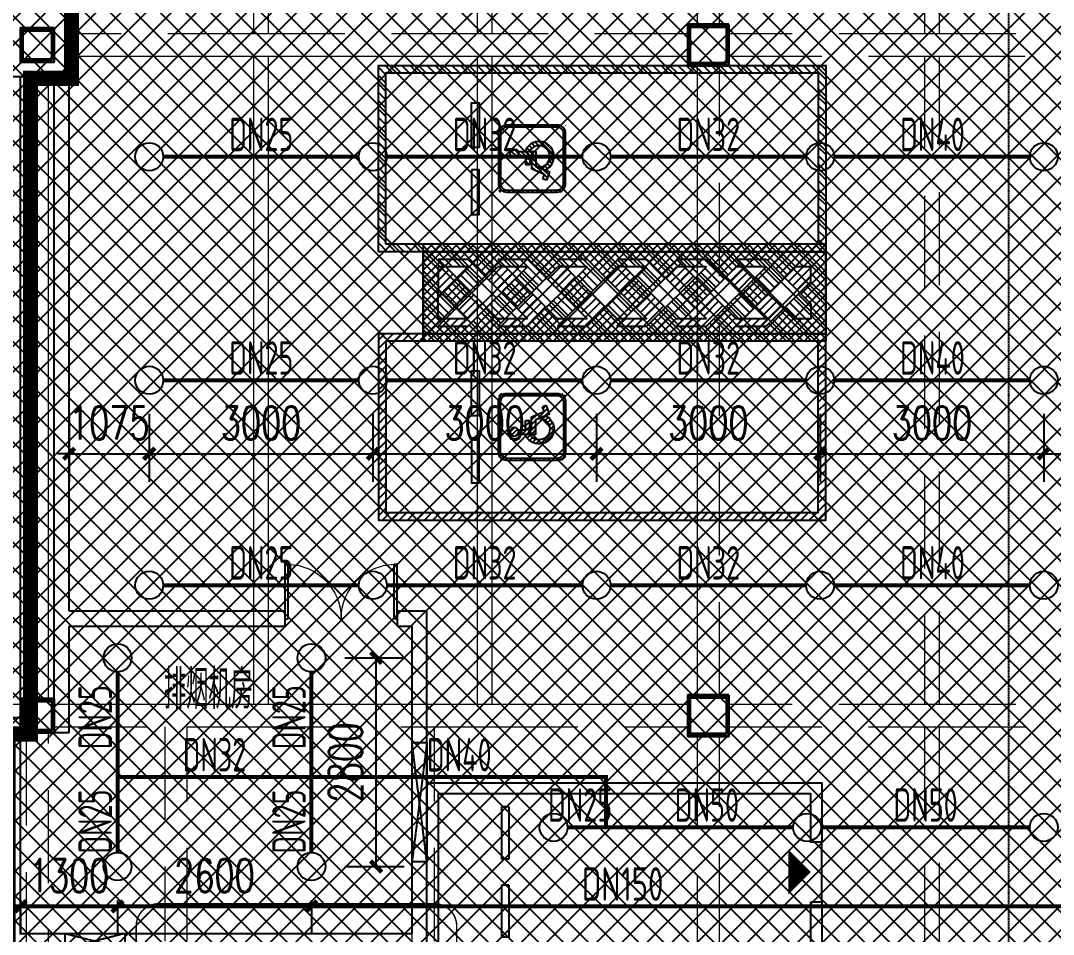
# Model space of a CAD drawing. Extents: x 6824721 to 16538177, y 2478193 to 6665639.
# Drawn here: x 8766639 to 8780493, y 2825766 to 2838028 of the extents above; entities that cross this region are included whole.
import ezdxf

# ---------------------------------------------------------------- set-up
doc = ezdxf.new("R2010")
doc.units = 0
doc.header["$LTSCALE"] = 10
for name, pattern in [('__DASH', [0.35, 0.25, -0.1]), ('DASH', [0.35, 0.25, -0.1]), ('短虚线', [187.5, 125, -62.5])]:
    doc.linetypes.add(name, pattern=pattern)
for name, color, linetype in [('0-wo', 8, 'Continuous'), ('00-停车位', 67, 'Continuous'), ('3', 7, 'Continuous'), ('car', 252, 'Continuous'), ('W-EQUIP_喷头', 7, 'Continuous'), ('W-PIPE-喷淋中', 6, 'Continuous'), ('W-TEXT_喷淋', 7, 'Continuous'), ('W-TWT_DIM', 3, 'Continuous'), ('WALL', 9, 'Continuous'), ('画水辅助', 6, 'Continuous')]:
    doc.layers.add(name, color=color, linetype=linetype)
doc.layers.add('钢梁', color=141, linetype='Continuous', lineweight=18)
doc.styles.add('8B2_02', font='tssdeng.shx', dxfattribs={"width": 0.7, "bigfont": 'TSSDCHN.shx'})
doc.styles.add('_TCH_DIM_T3', font='SIMPLEX', dxfattribs={"width": 0.705882, "bigfont": 'GBCBIG'})
doc.styles.add('_TWT_PIPEDN', font='TSSDENG', dxfattribs={"width": 0.8, "height": 3.5, "bigfont": 'TSSDCHN'})
doc.dimstyles.new('_TWT_ARCH&&150', dxfattribs={"dimtxt": 446.25, "dimasz": 150, "dimexe": 375, "dimexo": 450, "dimgap": 189.375, "dimtad": 1, "dimdec": 0, "dimzin": 0, "dimdsep": 46, "dimtxsty": '_TCH_DIM_T3', "dimblk": 'ARCHTICK', "dimcen": 0.09, "dimclrt": 7, "dimazin": 2, "dimtfac": 1, "dimtdec": 0, "dimtix": 1, "dimtmove": 2, "dimatfit": 3, "dimfxl": 0, "dimtolj": 1, "dimtzin": 0, "dimarcsym": 0})
pattern_1 = [(45, (-1868267.6, 386048.79), (-56.1266008, 56.1266008), [])]
pattern_2 = [(45, (-1051447.4, 216448.07), (-31.571213, 31.571213), [])]

# ---------------------------------------------------------------- blocks, each defined once
blk = doc.blocks.new('车位2400x5300')
at = {"layer": '00-停车位', "color": 251}
for p, q in [((-875, -1000), (-175, -1000)), ((-875, -1100), (-875, -1000)), ((-875, -1100), (-175, -1100)), ((-175, -1100), (-175, -1000)), ((175, -1000), (875, -1000)), ((175, -1100), (175, -1000)), ((175, -1100), (875, -1100)), ((875, -1100), (875, -1000)), ((400, -5300), (-400, -5300))]:
    blk.add_line(p, q, dxfattribs=at)
blk.add_lwpolyline([(400, -5150), (400, -5300), (1200, -5300), (1200, 0), (-1200, 0), (-1200, -5300), (-400, -5300), (-400, -5150), (-1050, -5150), (-1050, -150), (1050, -150), (1050, -5150), (400, -5150)], dxfattribs=at)
blk.add_lwpolyline([(0, -5150, 0, 600, 0), (0, -4850, 600, 600, 0)], format="xyseb", dxfattribs=at)
blk = doc.blocks.new('A$C45867796')
at = {"layer": '3'}
h = blk.add_hatch(dxfattribs=at)
h.set_pattern_fill('ANSI31', color=252, scale=50)
h.set_pattern_definition(pattern_1)
h.paths.add_polyline_path([(-2500, -6000), (0, -6000), (0, 0), (-2500, 0)])
h.paths.add_polyline_path([(-2400, -5900), (-100, -5900), (-100, -100), (-2400, -100)], flags=16)
h.paths.add_polyline_path([(-1400, -1250), (-1400, -1350), (-2000, -1350), (-2000, -1250)], flags=0)
h.paths.add_polyline_path([(-1100, -1250), (-500, -1250), (-500, -1350), (-1100, -1350)], flags=0)
h = blk.add_hatch(dxfattribs=at)
h.set_pattern_fill('ANSI31', color=252, scale=50)
h.set_pattern_definition(pattern_1)
h.paths.add_polyline_path([(-2500, -600), (-3700, -600), (-3700, -6000), (-2500, -6000)])
h.paths.add_polyline_path([(-2700, -1200), (-3100, -800), (-2700, -800)], flags=16)
h.paths.add_polyline_path([(-2700, -1600), (-2700, -2000), (-3500, -1200), (-3500, -800)], flags=16)
h.paths.add_polyline_path([(-2700, -2400), (-2700, -2800), (-3500, -2000), (-3500, -1600)], flags=16)
h.paths.add_polyline_path([(-3500, -2400), (-2700, -3200), (-2700, -3600), (-3500, -2800)], flags=16)
h.paths.add_polyline_path([(-3500, -3200), (-2700, -4000), (-2700, -4400), (-3500, -3600)], flags=16)
h.paths.add_polyline_path([(-3500, -4000), (-2700, -4800), (-2700, -5200), (-3500, -4400)], flags=16)
h.paths.add_polyline_path([(-3500, -4800), (-2700, -5600), (-2700, -5800), (-2900, -5800), (-3500, -5200)], flags=16)
h = blk.add_hatch(dxfattribs=at)
h.set_pattern_fill('ANSI31', color=252, scale=28.125)
h.set_pattern_definition(pattern_2)
h.paths.add_polyline_path([(-799, -2510), (-1699, -2510), (-1700, -1610), (-800, -1610)])
h.paths.add_polyline_path([(-827, -2482), (-1671, -2482), (-1672, -1638), (-828, -1638)], flags=16)
h = blk.add_hatch(dxfattribs=at)
h.set_pattern_fill('ANSI31', color=252, scale=28.125)
h.set_pattern_definition(pattern_2)
h.paths.add_polyline_path([(-1124, -1823, 1), (-1240, -1823, 1)])
h = blk.add_hatch(dxfattribs=at)
h.set_pattern_fill('ANSI31', color=252, scale=28.125)
h.set_pattern_definition(pattern_2)
h.paths.add_polyline_path([(-1210, -1974), (-1333, -1974), (-1333, -2030), (-1210, -2030), (-1210, -2055), (-1384, -2055), (-1457, -2224), (-1520, -2201), (-1539, -2254), (-1426, -2296), (-1347, -2111), (-1153, -2111), (-1153, -1873, -0.259), (-1210, -1874)])
h = blk.add_hatch(dxfattribs=at)
h.set_pattern_fill('ANSI31', color=252, scale=28.125)
h.set_pattern_definition(pattern_2)
h.paths.add_polyline_path([(-1363, -2149), (-1401, -2238, 1.512659), (-1153, -1967), (-1153, -2028, -1.826155)])
at = {"layer": 'car', "color": 8}
for p, q in [((-3500, -800), (-2700, -1600)), ((-2700, -1200), (-3100, -800)), ((-3500, -1200), (-2700, -2000)), ((-3500, -1600), (-2700, -2400)), ((-3500, -2000), (-2700, -2800)), ((-3500, -2400), (-2700, -3200)), ((-3500, -2800), (-2700, -3600)), ((-3500, -3200), (-2700, -4000)), ((-3500, -3600), (-2700, -4400)), ((-3500, -4000), (-2700, -4800)), ((-3500, -4400), (-2700, -5200)), ((-3500, -4800), (-2700, -5600))]:
    blk.add_line(p, q, dxfattribs=at)
at = {"layer": 'car', "ltscale": 0.5}
for p, q in [((-1210, -1974), (-1333, -1974)), ((-1333, -2030), (-1333, -1974)), ((-1210, -2030), (-1333, -2030)), ((-1539, -2254), (-1520, -2201))]:
    blk.add_line(p, q, dxfattribs=at)
for points in [[(-2500, 0), (0, 0), (0, -6000), (0, -6000), (-2500, -6000)], [(-2400, -100), (-100, -100), (-100, -5900), (-2400, -5900)], [(-3700, -600), (-2500, -600), (-2500, -6000), (-3700, -6000)], [(-1400, -1250), (-2000, -1250), (-2000, -1350), (-1400, -1350)], [(-1100, -1250), (-500, -1250), (-500, -1350), (-1100, -1350)]]:
    blk.add_lwpolyline(points, close=True, dxfattribs=at)
at = {"layer": 'car', "color": 8}
for points in [[(-3500, -800), (-3500, -1200)], [(-2700, -1200), (-2700, -800), (-3100, -800)], [(-3500, -1600), (-3500, -2000)], [(-2700, -2000), (-2700, -1600)], [(-3500, -2400), (-3500, -2800)], [(-2700, -2800), (-2700, -2400)], [(-3500, -3200), (-3500, -3600)], [(-2700, -3600), (-2700, -3200)], [(-3500, -4000), (-3500, -4400)], [(-2700, -4400), (-2700, -4000)], [(-3500, -4800), (-3500, -5200)], [(-2700, -5200), (-2700, -4800)], [(-3500, -5200), (-2900, -5800), (-2700, -5800), (-2700, -5600)]]:
    blk.add_lwpolyline(points, dxfattribs=at)
at = {"layer": 'car', "ltscale": 0.5}
for points in [[(-1587, -2510), (-912, -2510, 0.414214), (-799, -2397), (-800, -1722, 0.414214), (-912, -1610), (-1588, -1610, 0.414214), (-1700, -1723), (-1699, -2398, 0.414214)], [(-1587, -2482), (-912, -2482, 0.414214), (-827, -2397), (-828, -1722, 0.414214), (-912, -1638), (-1587, -1638, 0.414214), (-1672, -1723), (-1671, -2398, 0.414214)]]:
    blk.add_lwpolyline(points, format="xyb", close=True, dxfattribs=at)
for points in [[(-1153, -1873), (-1153, -2111), (-1347, -2111), (-1426, -2296), (-1539, -2254)], [(-1210, -1874), (-1210, -1974)], [(-1210, -2030), (-1210, -2055), (-1384, -2055), (-1457, -2224), (-1520, -2201)]]:
    blk.add_lwpolyline(points, dxfattribs=at)
blk.add_circle((-1182, -1823), 57.9, dxfattribs=at)
for radius, start, end in [(200, 204.5041, 70.6314), (143, 177.3017, 62.4815)]:
    blk.add_arc((-1220, -2155), radius, start, end, dxfattribs=at)
blk = doc.blocks.new('A$C405108C4')
at = {"color": 252, "linetype": 'DASH'}
for points in [[(63525, -115811), (63325, -117411)], [(63525, -117411), (63325, -115811)], [(59473, -118375), (58673, -118575)], [(58673, -118375), (59473, -118575)]]:
    blk.add_lwpolyline(points, dxfattribs=at)
at = {"layer": '画水辅助', "color": 4}
for points in [[(63325, -115811), (63525, -115811), (63525, -117411), (63325, -117411)], [(58673, -118375), (59473, -118375), (59473, -118575), (58673, -118575)]]:
    blk.add_lwpolyline(points, close=True, dxfattribs=at)
blk = doc.blocks.new('$DorLib2D$00000002')
for p, q in [((-0.5, 0), (-0.5, 0.4875)), ((-0.475, 0.4875), (-0.5, 0.4875)), ((-0.475, 0), (-0.475, 0.4875)), ((0.475, 0), (0.475, 0.4875)), ((0.475, 0.4875), (0.5, 0.4875)), ((0.5, 0), (0.5, 0.4875)), ((-0.5, 0), (-0.475, 0)), ((0.5, 0), (0.475, 0))]:
    blk.add_line(p, q)
at = {"lineweight": 13}
for centre, start, end in [((-0.4875, 0), 0, 88.53072), ((0.4875, 0), 91.46928, 180)]:
    blk.add_arc(centre, 0.4875, start, end, dxfattribs=at)
blk = doc.blocks.new('jkytk')
at = {"layer": 'WALL', "color": 1, "const_width": 200}
for points in [[(8461089, 2819747), (8461089, 2837097), (8461389, 2837097), (8461389, 2845897), (8461939, 2845897), (8461939, 2854897), (8466789, 2854897), (8466789, 2873047), (8470789, 2873047), (8470788, 2878797), (8466314, 2878797), (8466314, 2882197), (8461389, 2882197), (8461389, 2891147), (8463239, 2891147), (8463239, 2900447), (8461422, 2900447), (8461422, 2902952), (8466214, 2902952), (8466214, 2927322), (8499413, 2927322)], [(8425389, 2846002), (8430814, 2846002), (8430814, 2833302), (8454814, 2833302), (8454814, 2837102), (8461389, 2837102), (8461389, 2845902), (8461939, 2845902), (8461939, 2878802), (8466314, 2878802), (8466314, 2882202), (8461389, 2882202), (8461389, 2891152), (8461514, 2891152), (8461514, 2898727)]]:
    blk.add_lwpolyline(points, dxfattribs=at)
blk = doc.blocks.new('LIANGMOBAN')
at = {"layer": '钢梁', "color": 8, "linetype": '短虚线', "lineweight": 18}
for p, q in [((1900291, 132578), (1900291, 123878)), ((1900491, 123878), (1900491, 132578)), ((1903291, 132578), (1903291, 123878)), ((1903491, 123878), (1903491, 132578)), ((1906241, 132453), (1906241, 124003)), ((1906541, 124003), (1906541, 132453)), ((1909291, 132578), (1909291, 123878)), ((1909491, 123878), (1909491, 132578)), ((1900391, 123878), (1897816, 123878)), ((1903391, 123878), (1900391, 123878)), ((1906116, 123878), (1903391, 123878)), ((1909391, 123878), (1906666, 123878)), ((1912391, 123878), (1909391, 123878)), ((1906666, 123578), (1909391, 123578)), ((1909291, 123578), (1909291, 114878)), ((1909391, 123578), (1912391, 123578)), ((1909491, 114878), (1909491, 123578)), ((1906541, 115003), (1906541, 123453)), ((1897241, 123303), (1897241, 114953)), ((1897166, 114878), (1890816, 114878)), ((1909391, 114878), (1906666, 114878)), ((1912391, 114878), (1909391, 114878)), ((1890816, 114578), (1897166, 114578)), ((1897616, 114578), (1899101, 114578)), ((1899101, 114578), (1899101, 111703)), ((1899401, 114578), (1900391, 114578)), ((1899401, 111703), (1899401, 114578)), ((1900391, 114578), (1902566, 114578)), ((1902416, 114578), (1902416, 111603)), ((1902566, 114578), (1903391, 114578)), ((1902716, 111703), (1902716, 114578)), ((1903391, 114578), (1906116, 114578)), ((1906666, 114578), (1909391, 114578)), ((1909291, 114578), (1909291, 105878)), ((1909391, 114578), (1912391, 114578)), ((1909491, 105878), (1909491, 114578)), ((1897241, 114503), (1897241, 106853)), ((1897541, 106854), (1897541, 114503)), ((1906241, 114453), (1906241, 106003)), ((1906541, 106003), (1906541, 114453)), ((1902416, 111803), (1899401, 111803))]:
    blk.add_line(p, q, dxfattribs=at)
at = {"layer": '钢梁', "color": 8, "lineweight": 18}
for p, q in [((1897816, 123578), (1900391, 123578)), ((1900291, 123578), (1900291, 114878)), ((1900391, 123578), (1903391, 123578)), ((1900491, 114878), (1900491, 123578)), ((1903291, 123578), (1903291, 114878)), ((1903391, 123578), (1906116, 123578)), ((1903491, 114878), (1903491, 123578)), ((1906241, 123453), (1906241, 115003)), ((1897541, 114953), (1897541, 123303)), ((1899251, 114878), (1897616, 114878)), ((1900391, 114878), (1899251, 114878)), ((1902566, 114878), (1900391, 114878)), ((1903391, 114878), (1902566, 114878)), ((1906116, 114878), (1903391, 114878))]:
    blk.add_line(p, q, dxfattribs=at)
blk = doc.blocks.new('_ArchTick')
at = {"color": 0, "linetype": 'ByBlock', "const_width": 0.4}
blk.add_lwpolyline([(-0.5, -0.5), (0.5, 0.5)], dxfattribs=at)
blk = doc.blocks.new('*D969')
at = {"layer": 'Defpoints', "color": 0, "transparency": 16777216}
for p in [(8770539, 2829476), (8771408, 2829476), (8770539, 2826676)]:
    blk.add_point(p, dxfattribs=at)
at = {"layer": 'W-TWT_DIM', "color": 0, "lineweight": -2, "transparency": 16777216}
for p, q in [((8770989, 2829476), (8771783, 2829476)), ((8771408, 2826676), (8771408, 2829476)), ((8770989, 2826676), (8771783, 2826676))]:
    blk.add_line(p, q, dxfattribs=at)
at = {"layer": 'W-TWT_DIM', "color": 0, "lineweight": -2, "transparency": 16777216, "xscale": 150, "yscale": 150, "zscale": 150}
for p, rotation in [((8771408, 2829476), 90), ((8771408, 2826676), 270)]:
    blk.add_blockref('_ArchTick', p, dxfattribs=dict(at, rotation=rotation))
at = {"layer": 'W-TWT_DIM', "color": 7, "transparency": 16777216, "insert": (8770996, 2828076), "char_height": 446.2, "attachment_point": 5, "rotation": 90, "style": '_TCH_DIM_T3'}
blk.add_mtext('\\A1;2800', dxfattribs=at)
blk = doc.blocks.new('*D970')
at = {"layer": 'Defpoints', "color": 0, "transparency": 16777216}
for p in [(8766639, 2826676), (8767939, 2826676), (8767939, 2826141)]:
    blk.add_point(p, dxfattribs=at)
at = {"layer": 'W-TWT_DIM', "color": 0, "lineweight": -2, "transparency": 16777216}
for p, q in [((8766639, 2826226), (8766639, 2825766)), ((8767939, 2826226), (8767939, 2825766)), ((8766639, 2826141), (8766489, 2826141)), ((8766639, 2826141), (8767939, 2826141)), ((8767939, 2826141), (8768089, 2826141))]:
    blk.add_line(p, q, dxfattribs=at)
at = {"layer": 'W-TWT_DIM', "color": 0, "lineweight": -2, "transparency": 16777216, "xscale": 150, "yscale": 150, "zscale": 150}
blk.add_blockref('_ArchTick', (8766639, 2826141), dxfattribs=at)
at = {"layer": 'W-TWT_DIM', "color": 0, "lineweight": -2, "transparency": 16777216, "xscale": 150, "yscale": 150, "zscale": 150, "rotation": 180}
blk.add_blockref('_ArchTick', (8767939, 2826141), dxfattribs=at)
at = {"layer": 'W-TWT_DIM', "color": 7, "transparency": 16777216, "insert": (8767289, 2826554), "char_height": 446.2, "attachment_point": 5, "style": '_TCH_DIM_T3'}
blk.add_mtext('\\A1;1300', dxfattribs=at)
blk = doc.blocks.new('*D971')
at = {"layer": 'Defpoints', "color": 0, "transparency": 16777216}
for p in [(8767939, 2826676), (8770539, 2826676), (8770539, 2826141)]:
    blk.add_point(p, dxfattribs=at)
at = {"layer": 'W-TWT_DIM', "color": 0, "lineweight": -2, "transparency": 16777216}
for p, q in [((8767939, 2826226), (8767939, 2825766)), ((8770539, 2826226), (8770539, 2825766)), ((8767939, 2826141), (8770539, 2826141))]:
    blk.add_line(p, q, dxfattribs=at)
at = {"layer": 'W-TWT_DIM', "color": 0, "lineweight": -2, "transparency": 16777216, "xscale": 150, "yscale": 150, "zscale": 150, "rotation": 180}
blk.add_blockref('_ArchTick', (8767939, 2826141), dxfattribs=at)
at = {"layer": 'W-TWT_DIM', "color": 0, "lineweight": -2, "transparency": 16777216, "xscale": 150, "yscale": 150, "zscale": 150}
blk.add_blockref('_ArchTick', (8770539, 2826141), dxfattribs=at)
at = {"layer": 'W-TWT_DIM', "color": 7, "transparency": 16777216, "insert": (8769239, 2826554), "char_height": 446.2, "attachment_point": 5, "style": '_TCH_DIM_T3'}
blk.add_mtext('\\A1;2600', dxfattribs=at)
blk = doc.blocks.new('*D1488')
at = {"layer": 'Defpoints', "color": 0, "transparency": 16777216}
for p in [(8767289, 2833201), (8768364, 2833201), (8768364, 2832216)]:
    blk.add_point(p, dxfattribs=at)
at = {"layer": 'W-TWT_DIM', "color": 0, "lineweight": -2, "transparency": 16777216}
for p, q in [((8767289, 2832751), (8767289, 2831841)), ((8768364, 2832751), (8768364, 2831841)), ((8767289, 2832216), (8767139, 2832216)), ((8767289, 2832216), (8768364, 2832216)), ((8768364, 2832216), (8768514, 2832216))]:
    blk.add_line(p, q, dxfattribs=at)
at = {"layer": 'W-TWT_DIM', "color": 0, "lineweight": -2, "transparency": 16777216, "xscale": 150, "yscale": 150, "zscale": 150}
blk.add_blockref('_ArchTick', (8767289, 2832216), dxfattribs=at)
at = {"layer": 'W-TWT_DIM', "color": 0, "lineweight": -2, "transparency": 16777216, "xscale": 150, "yscale": 150, "zscale": 150, "rotation": 180}
blk.add_blockref('_ArchTick', (8768364, 2832216), dxfattribs=at)
at = {"layer": 'W-TWT_DIM', "color": 7, "transparency": 16777216, "insert": (8767827, 2832628), "char_height": 446.2, "attachment_point": 5, "style": '_TCH_DIM_T3'}
blk.add_mtext('\\A1;1075', dxfattribs=at)
blk = doc.blocks.new('*D1489')
at = {"layer": 'Defpoints', "color": 0, "transparency": 16777216}
for p in [(8768364, 2833201), (8771364, 2833201), (8771364, 2832216)]:
    blk.add_point(p, dxfattribs=at)
at = {"layer": 'W-TWT_DIM', "color": 0, "lineweight": -2, "transparency": 16777216}
for p, q in [((8768364, 2832751), (8768364, 2831841)), ((8771364, 2832751), (8771364, 2831841)), ((8768364, 2832216), (8771364, 2832216))]:
    blk.add_line(p, q, dxfattribs=at)
at = {"layer": 'W-TWT_DIM', "color": 0, "lineweight": -2, "transparency": 16777216, "xscale": 150, "yscale": 150, "zscale": 150, "rotation": 180}
blk.add_blockref('_ArchTick', (8768364, 2832216), dxfattribs=at)
at = {"layer": 'W-TWT_DIM', "color": 0, "lineweight": -2, "transparency": 16777216, "xscale": 150, "yscale": 150, "zscale": 150}
blk.add_blockref('_ArchTick', (8771364, 2832216), dxfattribs=at)
at = {"layer": 'W-TWT_DIM', "color": 7, "transparency": 16777216, "insert": (8769864, 2832628), "char_height": 446.2, "attachment_point": 5, "style": '_TCH_DIM_T3'}
blk.add_mtext('\\A1;3000', dxfattribs=at)
blk = doc.blocks.new('*D1490')
at = {"layer": 'Defpoints', "color": 0, "transparency": 16777216}
for p in [(8771364, 2833201), (8774364, 2833201), (8774364, 2832216)]:
    blk.add_point(p, dxfattribs=at)
at = {"layer": 'W-TWT_DIM', "color": 0, "lineweight": -2, "transparency": 16777216}
for p, q in [((8771364, 2832751), (8771364, 2831841)), ((8774364, 2832751), (8774364, 2831841)), ((8771364, 2832216), (8774364, 2832216))]:
    blk.add_line(p, q, dxfattribs=at)
at = {"layer": 'W-TWT_DIM', "color": 0, "lineweight": -2, "transparency": 16777216, "xscale": 150, "yscale": 150, "zscale": 150, "rotation": 180}
blk.add_blockref('_ArchTick', (8771364, 2832216), dxfattribs=at)
at = {"layer": 'W-TWT_DIM', "color": 0, "lineweight": -2, "transparency": 16777216, "xscale": 150, "yscale": 150, "zscale": 150}
blk.add_blockref('_ArchTick', (8774364, 2832216), dxfattribs=at)
at = {"layer": 'W-TWT_DIM', "color": 7, "transparency": 16777216, "insert": (8772864, 2832628), "char_height": 446.2, "attachment_point": 5, "style": '_TCH_DIM_T3'}
blk.add_mtext('\\A1;3000', dxfattribs=at)
blk = doc.blocks.new('*D1491')
at = {"layer": 'Defpoints', "color": 0, "transparency": 16777216}
for p in [(8774364, 2833201), (8777364, 2833201), (8777364, 2832216)]:
    blk.add_point(p, dxfattribs=at)
at = {"layer": 'W-TWT_DIM', "color": 0, "lineweight": -2, "transparency": 16777216}
for p, q in [((8774364, 2832751), (8774364, 2831841)), ((8777364, 2832751), (8777364, 2831841)), ((8774364, 2832216), (8777364, 2832216))]:
    blk.add_line(p, q, dxfattribs=at)
at = {"layer": 'W-TWT_DIM', "color": 0, "lineweight": -2, "transparency": 16777216, "xscale": 150, "yscale": 150, "zscale": 150, "rotation": 180}
blk.add_blockref('_ArchTick', (8774364, 2832216), dxfattribs=at)
at = {"layer": 'W-TWT_DIM', "color": 0, "lineweight": -2, "transparency": 16777216, "xscale": 150, "yscale": 150, "zscale": 150}
blk.add_blockref('_ArchTick', (8777364, 2832216), dxfattribs=at)
at = {"layer": 'W-TWT_DIM', "color": 7, "transparency": 16777216, "insert": (8775864, 2832628), "char_height": 446.2, "attachment_point": 5, "style": '_TCH_DIM_T3'}
blk.add_mtext('\\A1;3000', dxfattribs=at)
blk = doc.blocks.new('*D1492')
at = {"layer": 'Defpoints', "color": 0, "transparency": 16777216}
for p in [(8777364, 2833201), (8780364, 2833201), (8780364, 2832216)]:
    blk.add_point(p, dxfattribs=at)
at = {"layer": 'W-TWT_DIM', "color": 0, "lineweight": -2, "transparency": 16777216}
for p, q in [((8777364, 2832751), (8777364, 2831841)), ((8780364, 2832751), (8780364, 2831841)), ((8777364, 2832216), (8780364, 2832216))]:
    blk.add_line(p, q, dxfattribs=at)
at = {"layer": 'W-TWT_DIM', "color": 0, "lineweight": -2, "transparency": 16777216, "xscale": 150, "yscale": 150, "zscale": 150, "rotation": 180}
blk.add_blockref('_ArchTick', (8777364, 2832216), dxfattribs=at)
at = {"layer": 'W-TWT_DIM', "color": 0, "lineweight": -2, "transparency": 16777216, "xscale": 150, "yscale": 150, "zscale": 150}
blk.add_blockref('_ArchTick', (8780364, 2832216), dxfattribs=at)
at = {"layer": 'W-TWT_DIM', "color": 7, "transparency": 16777216, "insert": (8778864, 2832628), "char_height": 446.2, "attachment_point": 5, "style": '_TCH_DIM_T3'}
blk.add_mtext('\\A1;3000', dxfattribs=at)
blk = doc.blocks.new('*D1493')
at = {"layer": 'Defpoints', "color": 0, "transparency": 16777216}
for p in [(8780364, 2833201), (8783564, 2833201), (8783564, 2832216)]:
    blk.add_point(p, dxfattribs=at)
at = {"layer": 'W-TWT_DIM', "color": 0, "lineweight": -2, "transparency": 16777216}
for p, q in [((8780364, 2832751), (8780364, 2831841)), ((8783564, 2832751), (8783564, 2831841)), ((8780364, 2832216), (8783564, 2832216))]:
    blk.add_line(p, q, dxfattribs=at)
at = {"layer": 'W-TWT_DIM', "color": 0, "lineweight": -2, "transparency": 16777216, "xscale": 150, "yscale": 150, "zscale": 150, "rotation": 180}
blk.add_blockref('_ArchTick', (8780364, 2832216), dxfattribs=at)
at = {"layer": 'W-TWT_DIM', "color": 0, "lineweight": -2, "transparency": 16777216, "xscale": 150, "yscale": 150, "zscale": 150}
blk.add_blockref('_ArchTick', (8783564, 2832216), dxfattribs=at)
at = {"layer": 'W-TWT_DIM', "color": 7, "transparency": 16777216, "insert": (8782125, 2832774), "char_height": 446.2, "attachment_point": 5, "style": '_TCH_DIM_T3'}
blk.add_mtext('\\A1;3200', dxfattribs=at)
blk = doc.blocks.new('$TwtSys$00000125')
blk.add_circle((0, 0, 0), 1)

msp = doc.modelspace()

# ---------------------------------------------------------------- hatches: boundary and pattern name
h = msp.add_hatch()
h.set_pattern_fill('ANSI37', color=8, scale=150)
h.set_pattern_definition([(45, (8303016.86, 2710265.2), (-168.3798, 168.3798), []), (135, (8303016.86, 2710265.2), (-168.3798, -168.3798), [])])
h.paths.add_polyline_path([(8824414.1, 2949451.5), (8824414.1, 2935151.5), (8842714.1, 2935151.5), (8842714.1, 2879526.5), (8827964.1, 2879526.5), (8827964.1, 2881476.5), (8830839.1, 2881476.5), (8830939.1, 2886876.5), (8804334.6, 2886876.5), (8804142.3, 2820149.7), (8833564.1, 2820152.3), (8833564.1, 2817714.5), (8841204.8, 2810768), (8839163.9, 2808501.4), (8843102.6, 2804955), (8820829.2, 2780217.9), (8820829.2, 2770055.4), (8785124.6, 2730401.5), (8708264.1, 2730401.5), (8708264.1, 2736351.5), (8695014.1, 2750701.5), (8695014.1, 2775001.5), (8703014.1, 2775002.8), (8703014.1, 2949451.5), (8712039.3, 2949451.5)])
at = {"layer": 'W-PIPE-喷淋中'}
for points in [[(8774493.1, 2827876.5), (8774493.1, 2827902.7), (8774519.4, 2827902.7)], [(8774493.1, 2827876.5), (8774519.4, 2827876.5), (8774519.4, 2827902.7)]]:
    msp.add_hatch(color=256, dxfattribs=at).paths.add_polyline_path(points)

# ---------------------------------------------------------------- linework, layer by layer
at = {"layer": '0-wo', "color": 8}
for p, q in [((8767289.1, 2837276.5), (8767289.1, 2838126.5)), ((8776139.1, 2837976.5), (8775589.1, 2837976.5)), ((8775589.1, 2837976.5), (8775589.1, 2837426.5)), ((8776139.1, 2837426.5), (8776139.1, 2837976.5)), ((8775589.1, 2837426.5), (8776139.1, 2837426.5)), ((8766439.1, 2837276.5), (8767289.1, 2837276.5)), ((8766639.1, 2828926.5), (8766639.1, 2837276.5)), ((8766839.1, 2828926.5), (8766839.1, 2837276.5)), ((8767089.1, 2830001.5), (8767089.1, 2837276.5)), ((8767289.1, 2830101.5), (8767289.1, 2837276.5)), ((8770189.1, 2830101.5), (8767289.1, 2830101.5)), ((8770189.1, 2829901.5), (8770189.1, 2830101.5)), ((8772089.1, 2830101.5), (8771689.1, 2830101.5)), ((8771689.1, 2830101.5), (8771689.1, 2829901.5)), ((8772089.1, 2825676.5), (8772089.1, 2830101.5)), ((8767089.1, 2828676.5), (8767089.1, 2830001.5)), ((8767289.1, 2829901.5), (8770189.1, 2829901.5)), ((8767289.1, 2828476.5), (8767289.1, 2829901.5)), ((8771689.1, 2829901.5), (8771889.1, 2829901.5)), ((8771889.1, 2825776.5), (8771889.1, 2829901.5)), ((8776139.1, 2828976.5), (8775589.1, 2828976.5)), ((8775589.1, 2828976.5), (8775589.1, 2828426.5)), ((8776139.1, 2828426.5), (8776139.1, 2828976.5)), ((8767089.1, 2828926.5), (8766639.1, 2828926.5)), ((8766639.1, 2828926.5), (8766639.1, 2828476.5)), ((8767089.1, 2828476.5), (8767089.1, 2828926.5)), ((8766539.1, 2828676.5), (8766639.1, 2828676.5)), ((8766639.1, 2825776.5), (8766639.1, 2828476.5)), ((8766639.1, 2828476.5), (8767089.1, 2828476.5)), ((8767089.1, 2828476.5), (8767289.1, 2828476.5)), ((8775589.1, 2828426.5), (8776139.1, 2828426.5)), ((8766639.1, 2825776.5), (8768689.1, 2825776.5)), ((8768689.1, 2825776.5), (8771889.1, 2825776.5))]:
    msp.add_line(p, q, dxfattribs=at)
at = {"layer": '0-wo', "color": 8, "linetype": '__DASH', "ltscale": 1.5}
msp.add_lwpolyline([(8779889.1, 2937489), (8779889.1, 2818201.5, -0.4142136), (8776889.1, 2815201.5), (8730989.1, 2815201.5, -0.4142136), (8727989.1, 2818201.5), (8727989.1, 2937489)], format="xyb", dxfattribs=at)
at = {"layer": '0-wo', "color": 8, "lineweight": 35}
for points in [[(8776139.1, 2837976.5), (8775589.1, 2837976.5), (8775589.1, 2837426.5), (8776139.1, 2837426.5)], [(8776109.1, 2837456.5), (8775619.1, 2837456.5), (8775619.1, 2837946.5), (8776109.1, 2837946.5)], [(8767089.1, 2837926.5), (8766639.1, 2837926.5), (8766639.1, 2837476.5), (8767089.1, 2837476.5)], [(8767059.1, 2837506.5), (8766669.1, 2837506.5), (8766669.1, 2837896.5), (8767059.1, 2837896.5)], [(8776139.1, 2828976.5), (8775589.1, 2828976.5), (8775589.1, 2828426.5), (8776139.1, 2828426.5)], [(8776109.1, 2828456.5), (8775619.1, 2828456.5), (8775619.1, 2828946.5), (8776109.1, 2828946.5)], [(8767089.1, 2828926.5), (8766639.1, 2828926.5), (8766639.1, 2828476.5), (8767089.1, 2828476.5)], [(8767059.1, 2828506.5), (8766669.1, 2828506.5), (8766669.1, 2828896.5), (8767059.1, 2828896.5)]]:
    msp.add_lwpolyline(points, close=True, dxfattribs=at)
at = {"layer": '0-wo', "color": 8, "linetype": 'DASH', "const_width": 20}
msp.add_lwpolyline([(8768489.1, 2826176.5), (8772189.1, 2826176.5, -0.4142136), (8772489.1, 2825876.5), (8772489.1, 2818676.5, -0.4142136), (8772189.1, 2818376.5), (8768489.1, 2818376.5, -0.4142136), (8768189.1, 2818676.5), (8768189.1, 2825876.5, -0.4142136)], format="xyb", close=True, dxfattribs=at)
at = {"layer": 'W-PIPE-喷淋中', "ltscale": 1.5, "const_width": 52.5}
for points in [[(8771176.6, 2836201.5), (8768551.6, 2836201.5)], [(8774176.6, 2836201.5), (8771551.6, 2836201.5)], [(8777176.6, 2836201.5), (8774551.6, 2836201.5)], [(8780176.6, 2836201.5), (8777551.6, 2836201.5)], [(8771176.6, 2833201.5), (8768551.6, 2833201.5)], [(8774176.6, 2833201.5), (8771551.6, 2833201.5)], [(8777176.6, 2833201.5), (8774551.6, 2833201.5)], [(8780176.6, 2833201.5), (8777551.6, 2833201.5)], [(8771176.6, 2830451.5), (8768551.6, 2830451.5)], [(8774176.6, 2830451.5), (8771551.6, 2830451.5)], [(8777176.6, 2830451.5), (8774551.6, 2830451.5)], [(8780176.6, 2830451.5), (8777551.6, 2830451.5)], [(8767939.1, 2829289), (8767939.1, 2827876.5)], [(8770539.1, 2829289), (8770539.1, 2827876.5)], [(8767939.1, 2827876.5), (8770539.1, 2827876.5)], [(8767939.1, 2827876.5), (8767939.1, 2826864)], [(8770539.1, 2827876.5), (8770539.1, 2826864)], [(8770539.1, 2827876.5), (8774493.1, 2827876.5)], [(8774493.1, 2827876.5), (8774493.1, 2827201.5)], [(8774493.1, 2827201.5), (8773976.6, 2827201.5)], [(8777001.6, 2827201.5), (8774493.1, 2827201.5)], [(8780176.6, 2827201.5), (8777376.6, 2827201.5)], [(8765663.7, 2826141.3), (8783850.1, 2826141.3)]]:
    msp.add_lwpolyline(points, dxfattribs=at)

# ---------------------------------------------------------------- block references
msp.add_blockref('jkytk', (305383.7, -8645.8))
at = {"layer": '0-wo', "color": 8}
msp.add_blockref('A$C405108C4', (8708564.1, 2944151.5), dxfattribs=at)
at = {"layer": '0-wo', "color": 8, "rotation": 90.00000000000001}
msp.add_blockref('A$C45867796', (8771439.1, 2837426.5), dxfattribs=at)
at = {"layer": '0-wo', "color": 8, "xscale": -1, "rotation": 90}
for name, p in [('A$C45867796', (8771439.1, 2831326.5)), ('车位2400x5300', (8772089.1, 2826601.5))]:
    msp.add_blockref(name, p, dxfattribs=at)
at = {"layer": '0-wo', "color": 8, "xscale": -1500, "yscale": 1500, "zscale": 200}
msp.add_blockref('$DorLib2D$00000002', (8770939.1, 2830001.5), dxfattribs=at)
at = {"layer": 'W-EQUIP_喷头', "xscale": 187.5, "yscale": 187.5, "zscale": 187.5}
for p in [(8768364.1, 2836201.5), (8771364.1, 2836201.5), (8774364.1, 2836201.5), (8777364.1, 2836201.5), (8780364.1, 2836201.5), (8768364.1, 2833201.5), (8771364.1, 2833201.5), (8774364.1, 2833201.5), (8777364.1, 2833201.5), (8780364.1, 2833201.5), (8768364.1, 2830451.5), (8771364.1, 2830451.5), (8774364.1, 2830451.5), (8777364.1, 2830451.5), (8780364.1, 2830451.5), (8767939.1, 2829476.5), (8770539.1, 2829476.5), (8773789.1, 2827201.5), (8777189.1, 2827201.5), (8780364.1, 2827201.5), (8767939.1, 2826676.5), (8770539.1, 2826676.5)]:
    msp.add_blockref('$TwtSys$00000125', p, dxfattribs=at)
at = {"layer": '钢梁', "color": 6}
msp.add_blockref('LIANGMOBAN', (6869472.7, 2713973), dxfattribs=at)

# ---------------------------------------------------------------- texts
at = {"layer": '0-wo', "color": 6, "style": '8B2_02', "width": 0.6}
msp.add_text('排烟机房', height=525, dxfattribs=at).set_placement((8768559.6, 2828791.2))
at = {"layer": 'W-TEXT_喷淋'}
for s, style, width, p in [('DN25', '_TWT_PIPEDN', 0.64, (8769437.6, 2836276.5)), ('DN32', '_TWT_PIPEDN', 0.64, (8772437.6, 2836276.5)), ('DN32', '_TWT_PIPEDN', 0.64, (8775437.6, 2836276.5)), ('DN40', '_TWT_PIPEDN', 0.64, (8778437.6, 2836276.5)), ('DN25', '_TWT_PIPEDN', 0.64, (8769437.6, 2833276.5)), ('DN32', '_TWT_PIPEDN', 0.64, (8772437.6, 2833276.5)), ('DN32', '_TWT_PIPEDN', 0.64, (8775437.6, 2833276.5)), ('DN40', '_TWT_PIPEDN', 0.64, (8778437.6, 2833276.5)), ('DN25', '_TWT_PIPEDN', 0.64, (8769437.6, 2830526.5)), ('DN32', '_TWT_PIPEDN', 0.64, (8772437.6, 2830526.5)), ('DN32', '_TWT_PIPEDN', 0.64, (8775437.6, 2830526.5)), ('DN40', '_TWT_PIPEDN', 0.64, (8778437.6, 2830526.5)), ('DN32', '_TWT_PIPEDN', 0.64, (8768812.6, 2827951.5)), ('DN40', '_TWT_PIPEDN', 0.64, (8772089.6, 2827951.5)), ('DN25', '_TWT_PIPEDN', 0.64, (8773714.6, 2827276.5)), ('DN50', '_TWT_PIPEDN', 0.64, (8775414.6, 2827276.5)), ('DN50', '_TWT_PIPEDN', 0.64, (8778350.1, 2827276.5)), ('DN150', '8B2_02', 0.7, (8774169.3, 2826216.3))]:
    msp.add_text(s, height=450, dxfattribs=dict(at, style=style, width=width)).set_placement(p)
at = {"layer": 'W-TEXT_喷淋', "style": '_TWT_PIPEDN', "width": 0.64}
for p in [(8767864.1, 2828250), (8770464.1, 2828250), (8767864.1, 2826850), (8770464.1, 2826850)]:
    msp.add_text('DN25', height=450, rotation=90, dxfattribs=at).set_placement(p)

# ---------------------------------------------------------------- dimensions: what is measured, and where the dimension line sits
at = {"layer": 'W-TWT_DIM'}
for p1, p2, distance, picture, middle in [((8767289.1, 2833201.5), (8768364.1, 2833201.5), -986, '*D1488', (8767826.6, 2832628)), ((8768364.1, 2833201.5), (8771364.1, 2833201.5), -986, '*D1489', (8769864.1, 2832628)), ((8771364.1, 2833201.5), (8774364.1, 2833201.5), -986, '*D1490', (8772864.1, 2832628)), ((8774364.1, 2833201.5), (8777364.1, 2833201.5), -986, '*D1491', (8775864.1, 2832628)), ((8777364.1, 2833201.5), (8780364.1, 2833201.5), -986, '*D1492', (8778864.1, 2832628)), ((8770539.1, 2826676.5), (8770539.1, 2829476.5), -869.4, '*D969', (8770996, 2828076.5)), ((8766639.1, 2826676.5), (8767939.1, 2826676.5), -535.1, '*D970', (8767289.1, 2826553.8)), ((8767939.1, 2826676.5), (8770539.1, 2826676.5), -535.1, '*D971', (8769239.1, 2826553.8))]:
    dim = msp.add_aligned_dim(p1=p1, p2=p2, distance=distance, dimstyle='_TWT_ARCH&&150', dxfattribs=at)
    dim.commit()
    dim.dimension.update_dxf_attribs({"geometry": picture, "text_midpoint": middle})
dim = msp.add_linear_dim(base=(8783564.1, 2832215.5), p1=(8780364.1, 2833201.5), p2=(8783564.1, 2833201.5), angle=0, dimstyle='_TWT_ARCH&&150', dxfattribs=at)
dim.commit()
dim.dimension.update_dxf_attribs({"geometry": '*D1493', "text_midpoint": (8782124.8, 2832773.7), "dimtype": 129})

doc.saveas('drawing.dxf')
